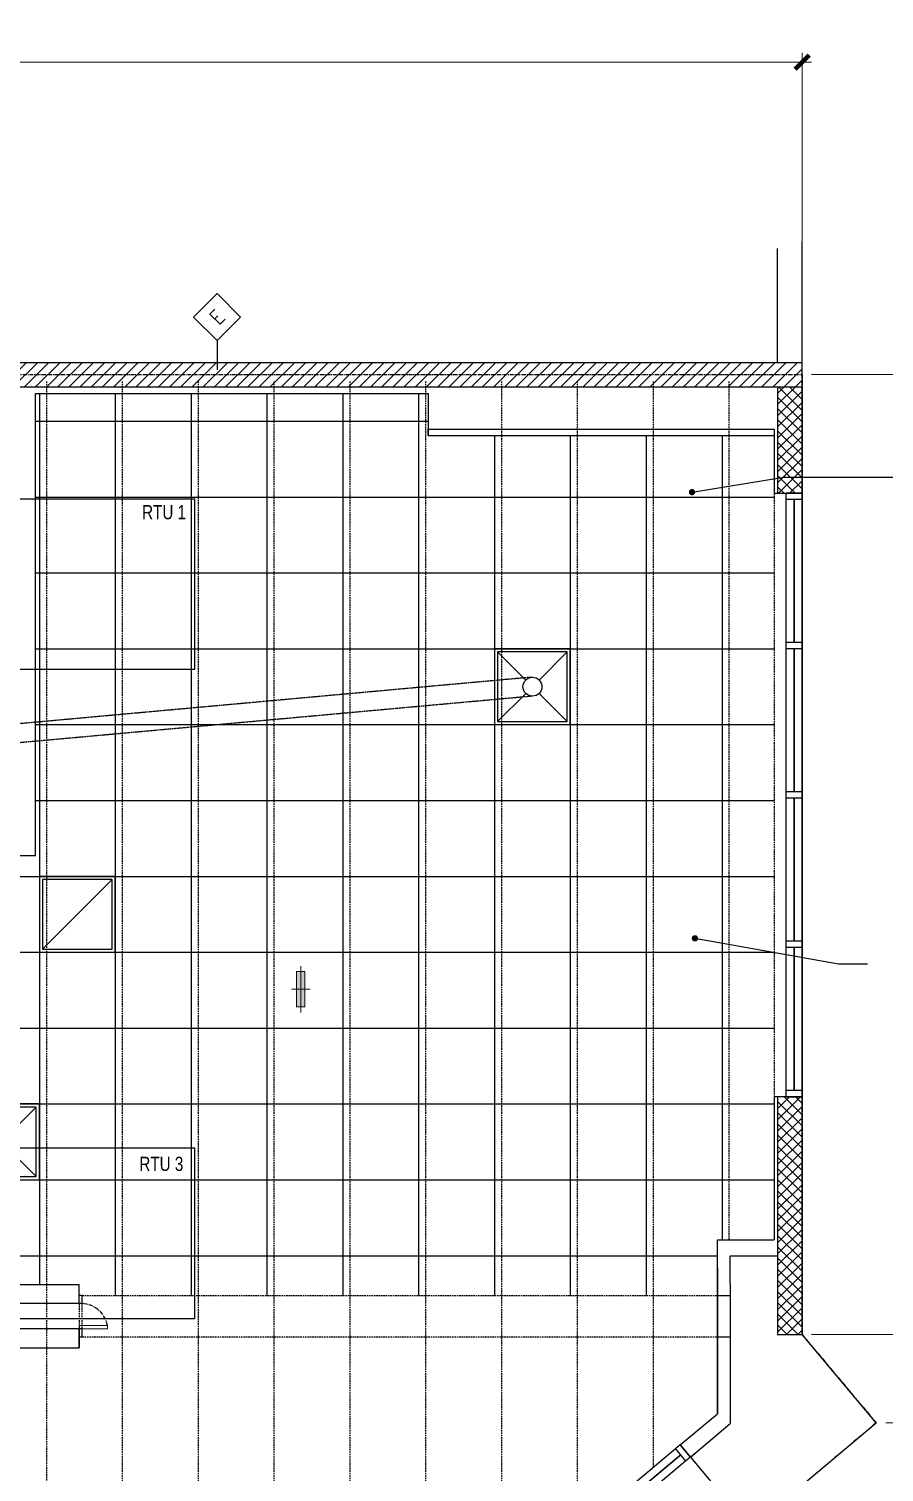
# Model space of a CAD drawing. Header units: inches. Extents: x 0 to 24189, y -562 to 1780.
# Drawn here: x 1932.7 to 2203.4, y 711.2 to 1167.8 of the extents above; entities that cross this region are included whole.
import ezdxf
from ezdxf import colors
from ezdxf.entities.mleader import LeaderData, LeaderLine
from ezdxf.enums import TextEntityAlignment as Align
from ezdxf.math import Vec2, Vec3

# ---------------------------------------------------------------- set-up
doc = ezdxf.new("R2010")
doc.units = ezdxf.units.IN
doc.header["$MEASUREMENT"] = 0
for name, pattern in [('CENTER', [2, 1.25, -0.25, 0.25, -0.25]), ('DASHED', [0.75, 0.5, -0.25]), ('HIDDEN', [0.375, 0.25, -0.125])]:
    doc.linetypes.add(name, pattern=pattern)
doc.layers.add('0-ANNO-DIMS', color=153, linetype='Continuous', lineweight=13)
doc.layers.add('A-DOOR', color=240, linetype='Continuous', lineweight=13)
for name, color, linetype in [('0-AREA-LEASE-LINE', 7, 'CENTER'), ('A-CLNG-SOFFIT', 133, 'DASHED'), ('A-CLNG-TEE', 6, 'Continuous'), ('A-DOOR-HEADER', 3, 'DASHED'), ('A-DOOR-SWING', 136, 'CENTER'), ('A-GLAZING', 1, 'Continuous'), ('A-GLAZING-FRAME', 2, 'Continuous'), ('A-NOTE', 7, 'Continuous'), ('A-NOTE-CLNG', 7, 'Continuous'), ('A-NOTE-HVAC', 7, 'Continuous'), ('A-NOTE-STRUCTURE', 7, 'Continuous'), ('A-WALL-DEMISE', 1, 'Continuous'), ('A-WALL-PARTIAL', 8, 'Continuous'), ('A-WALL-PATT', 136, 'Continuous'), ('E-FIRE-SAFTY-DEVICE', 1, 'Continuous'), ('M-HVAC-DUCT', 136, 'HIDDEN'), ('M-HVAC-EQUIPMENT', 1, 'Continuous'), ('M-HVAC-PATT', 136, 'Continuous'), ('M-HVAC-SDFF', 1, 'Continuous'), ('S-STRUCTURE', 30, 'DASHED')]:
    doc.layers.add(name, color=color, linetype=linetype)
doc.styles.add('ARCHD', font='archd.shx', dxfattribs={"width": 0.8})
doc.styles.add('Arial', font='arial.ttf')
doc.styles.add('DIM', font='arial.ttf')
doc.styles.add('THIN', font='simplex.shx', dxfattribs={"width": 0.875})
doc.dimstyles.new('AAD', dxfattribs={"dimscale": 4, "dimtxt": 1, "dimasz": 0.5, "dimexe": 0, "dimexo": 0.5, "dimgap": 0.375, "dimtad": 1, "dimrnd": 0.245, "dimzin": 3, "dimdsep": 46, "dimlunit": 4, "dimtxsty": 'DIM', "dimblk": 'DIMSLSH', "dimcen": 0.0625, "dimclre": 256, "dimclrt": 7, "dimadec": 0, "dimazin": 0, "dimtfac": 0.1875, "dimtix": 1, "dimtmove": 2, "dimatfit": 3, "dimldrblk": 'DIMSLSH', "dimfxl": 1, "dimfrac": 2, "dimtolj": 1, "dimtzin": 3, "dimarcsym": 0})
doc.dimstyles.new('FITCH2010', dxfattribs={"dimscale": 48, "dimtxt": 0.09375, "dimasz": 0.09375, "dimexe": 0.0625, "dimexo": 0.0625, "dimgap": 0.03125, "dimtad": 1, "dimdec": 3, "dimlfac": 1, "dimrnd": 0.0625, "dimzin": 3, "dimdsep": 46, "dimlunit": 4, "dimtxsty": 'Arial', "dimblk": 'ARCHTICK', "dimcen": 0.09, "dimdle": 0.0625, "dimclrd": 256, "dimclre": 256, "dimclrt": 7, "dimadec": 0, "dimazin": 0, "dimtfac": 0.75, "dimtdec": 3, "dimtmove": 2, "dimatfit": 2, "dimfxl": 1, "dimfrac": 2, "dimtolj": 1, "dimtzin": 0, "dimlwd": -1, "dimlwe": -1, "dimarcsym": 0})

# ---------------------------------------------------------------- blocks, each defined once
blk = doc.blocks.new('*U79')
for points in [[(0, 0), (24, 0), (24, 24), (0, 24)], [(1, 1), (23, 1), (23, 23), (1, 23)]]:
    blk.add_lwpolyline(points, close=True)
for points in [[(1, 23), (9.88, 14.12)], [(23, 23), (14.12, 14.12)], [(9.88, 9.88), (1, 1)], [(14.12, 9.88), (23, 1)]]:
    blk.add_lwpolyline(points)
blk.add_circle((12, 12), 3)
blk = doc.blocks.new('*U74')
for points in [[(0, 0), (24, 0), (24, 24), (0, 24)], [(1, 1), (23, 1), (23, 23), (1, 23)]]:
    blk.add_lwpolyline(points, close=True)
blk.add_lwpolyline([(1, 23), (23, 1)])
blk = doc.blocks.new('_ArchTick')
at = {"color": 0, "linetype": 'ByBlock', "const_width": 0.312}
blk.add_lwpolyline([(-0.5, -0.5), (0.5, 0.5)], dxfattribs=at)
blk = doc.blocks.new('*D84')
at = {"layer": '0-ANNO-DIMS', "transparency": 16777216}
for p, q in [((2203.87, 726.8), (2312.9, 726.8)), ((2309.9, 604.14), (2309.9, 729.8)), ((2011.87, 607.14), (2312.9, 607.14))]:
    blk.add_line(p, q, dxfattribs=at)
at = {"layer": 'DEFPOINTS', "color": 0, "transparency": 16777216}
for p in [(2200.87, 726.8), (2309.9, 726.8), (2008.87, 607.14)]:
    blk.add_point(p, dxfattribs=at)
at = {"layer": '0-ANNO-DIMS', "transparency": 16777216, "xscale": 4.5, "yscale": 4.5, "zscale": 4.5}
for p, rotation in [((2309.9, 726.8), 90), ((2309.9, 607.14), 270)]:
    blk.add_blockref('_ArchTick', p, dxfattribs=dict(at, rotation=rotation))
at = {"layer": '0-ANNO-DIMS', "color": 7, "transparency": 16777216, "insert": (2306.08, 666.97), "char_height": 4.5, "attachment_point": 5, "rotation": 90, "style": 'Arial'}
blk.add_mtext('\\A1;9\'-11 3/4"', dxfattribs=at)
blk = doc.blocks.new('*D85')
at = {"layer": '0-ANNO-DIMS', "transparency": 16777216}
for p, q in [((2180.41, 754.76), (2312.9, 754.76)), ((2309.9, 723.8), (2309.9, 757.76)), ((2203.87, 726.8), (2312.9, 726.8))]:
    blk.add_line(p, q, dxfattribs=at)
at = {"layer": 'DEFPOINTS', "color": 0, "transparency": 16777216}
for p in [(2177.41, 754.76), (2309.9, 754.76), (2200.87, 726.8)]:
    blk.add_point(p, dxfattribs=at)
at = {"layer": '0-ANNO-DIMS', "transparency": 16777216, "xscale": 4.5, "yscale": 4.5, "zscale": 4.5}
for p, rotation in [((2309.9, 754.76), 90), ((2309.9, 726.8), 270)]:
    blk.add_blockref('_ArchTick', p, dxfattribs=dict(at, rotation=rotation))
at = {"layer": '0-ANNO-DIMS', "color": 7, "transparency": 16777216, "insert": (2306.15, 740.78), "char_height": 4.5, "attachment_point": 5, "rotation": 90, "style": 'Arial'}
blk.add_mtext('\\A1;2\'-4"', dxfattribs=at)
blk = doc.blocks.new('*D86')
at = {"layer": '0-ANNO-DIMS', "transparency": 16777216}
for p, q in [((2309.9, 751.76), (2309.9, 1061.39)), ((2180.41, 1058.39), (2312.9, 1058.39)), ((2180.41, 754.76), (2312.9, 754.76))]:
    blk.add_line(p, q, dxfattribs=at)
at = {"layer": 'DEFPOINTS', "color": 0, "transparency": 16777216}
for p in [(2177.41, 1058.39), (2309.9, 1058.39), (2177.41, 754.76)]:
    blk.add_point(p, dxfattribs=at)
at = {"layer": '0-ANNO-DIMS', "transparency": 16777216, "xscale": 4.5, "yscale": 4.5, "zscale": 4.5}
for p, rotation in [((2309.9, 1058.39), 90), ((2309.9, 754.76), 270)]:
    blk.add_blockref('_ArchTick', p, dxfattribs=dict(at, rotation=rotation))
at = {"layer": '0-ANNO-DIMS', "color": 7, "transparency": 16777216, "insert": (2306.08, 906.57), "char_height": 4.5, "attachment_point": 5, "rotation": 90, "style": 'Arial'}
blk.add_mtext('\\A1;25\'-3 5/8"', dxfattribs=at)
blk = doc.blocks.new('*D88')
at = {"layer": '0-ANNO-DIMS', "transparency": 16777216}
for p, q in [((1427.62, 1061.39), (1427.62, 1160.23)), ((2177.41, 1061.39), (2177.41, 1160.23)), ((1424.62, 1157.23), (2180.41, 1157.23))]:
    blk.add_line(p, q, dxfattribs=at)
at = {"layer": 'DEFPOINTS', "color": 0, "transparency": 16777216}
for p in [(2177.41, 1157.23), (1427.62, 1058.39), (2177.41, 1058.39)]:
    blk.add_point(p, dxfattribs=at)
at = {"layer": '0-ANNO-DIMS', "transparency": 16777216, "xscale": 4.5, "yscale": 4.5, "zscale": 4.5, "rotation": 180}
blk.add_blockref('_ArchTick', (1427.62, 1157.23), dxfattribs=at)
at = {"layer": '0-ANNO-DIMS', "transparency": 16777216, "xscale": 4.5, "yscale": 4.5, "zscale": 4.5}
blk.add_blockref('_ArchTick', (2177.41, 1157.23), dxfattribs=at)
at = {"layer": '0-ANNO-DIMS', "color": 7, "transparency": 16777216, "insert": (1802.52, 1161.06), "char_height": 4.5, "attachment_point": 5, "style": 'Arial'}
blk.add_mtext('\\A1;62\'-5 7/8"', dxfattribs=at)
blk = doc.blocks.new('DIMSLSH')
at = {"linetype": 'Continuous'}
for p, q in [((1.19, 0), (-1.19, 0)), ((0, -1.19), (0, 1.19))]:
    blk.add_line(p, q, dxfattribs=at)
at = {"linetype": 'Continuous', "const_width": 0.25}
blk.add_lwpolyline([(-0.71, -0.71), (0.71, 0.71)], dxfattribs=at)
blk = doc.blocks.new('Exit-Sign-001')
at = {"color": 0, "linetype": 'ByBlock', "const_width": 0.312}
for points in [[(-1.67, 5.61), (-1.67, -5.61), (-4.34, -5.61), (-4.34, 5.61), (-1.67, 5.61)], [(-3, -7.41), (-3, 7.41)], [(0, 0), (-6.01, 0)]]:
    blk.add_lwpolyline(points, dxfattribs=at)
at = {"color": 0, "linetype": 'ByBlock'}
blk.add_solid([(-4.34, 5.61), (-1.67, 5.61), (-4.34, -5.61), (-1.67, -5.61)], dxfattribs=at)
blk = doc.blocks.new('00-DIMS-LDR2')
at = {"color": 0, "linetype": 'ByBlock'}
blk.add_solid([(-1, 0.167), (-1, -0.167), (0, 0)], dxfattribs=at)
blk = doc.blocks.new('*U13')
at = {"color": 0, "linetype": 'ByBlock'}
blk.add_lwpolyline([(-0.1083, -0.1083), (0.1083, -0.1083), (0.1083, 0.1083), (-0.1083, 0.1083)], close=True, dxfattribs=at)
at = {"color": 0, "linetype": 'ByBlock', "style": 'THIN', "width": 0.875}
blk.add_attdef('.', text='', height=0.0938, dxfattribs=at).set_placement((0, 0), align=Align.MIDDLE)

msp = doc.modelspace()

# ---------------------------------------------------------------- hatches: boundary and pattern name
at = {"layer": 'A-WALL-PATT'}
h = msp.add_hatch(dxfattribs=at)
h.set_pattern_fill('ANSI31', color=256, scale=20)
h.paths.add_polyline_path([(1439.3706, 1054.5114), (1438.6206, 1054.5114), (1431.6206, 1054.5114), (1431.6206, 997.1364), (1439.3706, 997.1364)])
h.paths.add_polyline_path([(1439.3706, 1100.143), (1431.6206, 1100.143), (1431.6206, 1062.2614), (1439.3706, 1062.2614)])
h.paths.add_polyline_path([(2177.4113, 1062.2614), (1439.6206, 1062.2614), (1431.6206, 1062.2614), (1431.6206, 1054.5114), (1438.6206, 1054.5114), (1439.3706, 1054.5114), (1439.6206, 1054.5114), (2177.4113, 1054.5114)])
h = msp.add_hatch(dxfattribs=at)
h.set_pattern_fill('ANSI37', color=256, scale=20)
h.paths.add_polyline_path([(2177.4113, 1054.5114), (2169.6613, 1054.5114), (2169.6613, 1020.8864), (2177.4113, 1020.8864)])
h = msp.add_hatch(dxfattribs=at)
h.set_pattern_fill('ANSI37', color=256, scale=20)
h.paths.add_polyline_path([(2177.4113, 820.2595), (2177.4113, 829.8864), (2169.6613, 829.8864), (2169.6613, 754.7595), (2177.4113, 754.7595)])

# ---------------------------------------------------------------- linework, layer by layer
at = {"layer": '0-AREA-LEASE-LINE'}
msp.add_lwpolyline([(2008.8706, 607.1364), (1430.8706, 607.1364), (1430.8706, 1058.3864), (2177.4113, 1058.3864), (2177.4113, 754.7595), (2200.8731, 726.7989), (2029.7612, 582.2399), (2008.8706, 607.1364)], dxfattribs=at)
at = {"layer": 'A-CLNG-SOFFIT'}
for p, q in [((2168.6206, 1020.8864), (2168.6206, 829.8864)), ((1949.6206, 767.0269), (2150.6085, 767.0269)), ((1949.6206, 754.0269), (2150.6085, 754.0269))]:
    msp.add_line(p, q, dxfattribs=at)
at = {"layer": 'A-CLNG-TEE'}
for p, q in [((1936.064, 1052.3864), (1936.064, 770.5269)), ((1960.064, 1052.3864), (1960.064, 767.0269)), ((1984.064, 1052.3864), (1984.064, 767.0269)), ((2008.064, 1052.3864), (2008.064, 767.0269)), ((2032.064, 1052.3864), (2032.064, 767.0269)), ((2056.064, 1052.3864), (2056.064, 767.0269)), ((1934.8706, 1043.6585), (2059.1206, 1043.6585)), ((2080.064, 1039.1364), (2080.064, 767.0269)), ((2104.064, 1039.1364), (2104.064, 767.0269)), ((2128.064, 1039.1364), (2128.064, 767.0269)), ((2152.064, 1039.1364), (2152.064, 784.6585)), ((1934.8706, 1019.6585), (2168.6206, 1019.6585)), ((1934.8706, 995.6585), (2168.6206, 995.6585)), ((1934.8706, 971.6585), (2168.6206, 971.6585)), ((1934.8706, 947.6585), (2168.6206, 947.6585)), ((1934.8706, 923.6585), (2168.6206, 923.6585)), ((1912.064, 899.6585), (2168.6206, 899.6585)), ((1912.064, 875.6585), (2168.6206, 875.6585)), ((1912.064, 851.6585), (2168.6206, 851.6585)), ((1912.064, 827.6585), (2168.6206, 827.6585)), ((1912.064, 803.6585), (2168.6206, 803.6585)), ((1912.064, 779.6585), (2150.6085, 779.6585))]:
    msp.add_line(p, q, dxfattribs=at)
at = {"layer": 'A-DOOR'}
for p, q in [((1957.6206, 757.5269), (1948.6206, 757.5269)), ((1948.6206, 757.5269), (1948.6206, 756.5269)), ((1948.6206, 756.5269), (1949.6206, 756.5269)), ((1949.6206, 756.5269), (1957.6206, 756.5269)), ((1957.6206, 756.5269), (1957.6206, 757.5269))]:
    msp.add_line(p, q, dxfattribs=at)
at = {"layer": 'A-DOOR-HEADER'}
for p, q in [((1948.6206, 764.5269), (1948.6206, 756.5269)), ((1949.6206, 756.5269), (1949.6206, 764.5269))]:
    msp.add_line(p, q, dxfattribs=at)
at = {"layer": 'A-DOOR-SWING'}
msp.add_arc((1949.1206, 755.884), 8.6573, 10.939091, 93.310942, dxfattribs=at)
at = {"layer": 'A-GLAZING', "const_width": 0.5}
for points in [[(2174.9113, 973.6364), (2174.9113, 1018.8864)], [(2174.9113, 926.3864), (2174.9113, 971.6364)], [(2174.9113, 879.1364), (2174.9113, 924.3864)], [(2174.9113, 831.8864), (2174.9113, 877.1364)], [(2124.1911, 704.2281), (2138.9375, 716.6018)]]:
    msp.add_lwpolyline(points, dxfattribs=at)
at = {"layer": 'A-GLAZING-FRAME'}
for p, q in [((2172.4113, 1018.8864), (2172.4113, 1020.8864)), ((2177.4113, 1020.8864), (2172.4113, 1020.8864)), ((2177.4113, 1018.8864), (2172.4113, 1018.8864)), ((2172.4113, 973.6364), (2172.4113, 1018.8864)), ((2177.4113, 1020.8864), (2177.4113, 1018.8864)), ((2177.4113, 1018.8864), (2177.4113, 973.6364)), ((2177.4113, 973.6364), (2172.4113, 973.6364)), ((2172.4113, 971.6364), (2172.4113, 973.6364)), ((2177.4113, 973.6364), (2177.4113, 971.6364)), ((2177.4113, 971.6364), (2172.4113, 971.6364)), ((2172.4113, 926.3864), (2172.4113, 971.6364)), ((2177.4113, 971.6364), (2177.4113, 926.3864)), ((2177.4113, 926.3864), (2172.4113, 926.3864)), ((2172.4113, 924.3864), (2172.4113, 926.3864)), ((2177.4113, 924.3864), (2172.4113, 924.3864)), ((2172.4113, 879.1364), (2172.4113, 924.3864)), ((2177.4113, 926.3864), (2177.4113, 924.3864)), ((2177.4113, 924.3864), (2177.4113, 879.1364)), ((2177.4113, 879.1364), (2172.4113, 879.1364)), ((2172.4113, 877.1364), (2172.4113, 879.1364)), ((2177.4113, 877.1364), (2172.4113, 877.1364)), ((2172.4113, 831.8864), (2172.4113, 877.1364)), ((2177.4113, 879.1364), (2177.4113, 877.1364)), ((2177.4113, 877.1364), (2177.4113, 831.8864)), ((2177.4113, 831.8864), (2172.4113, 831.8864)), ((2172.4113, 829.8864), (2172.4113, 831.8864)), ((2177.4113, 831.8864), (2177.4113, 829.8864)), ((2177.4113, 829.8864), (2172.4113, 829.8864)), ((2137.3305, 718.5169), (2122.5841, 706.1432)), ((2138.8626, 719.8024), (2137.3305, 718.5169)), ((2137.3305, 718.5169), (2140.5444, 714.6866)), ((2138.8626, 719.8024), (2142.0765, 715.9722)), ((2140.5444, 714.6866), (2125.7981, 702.313)), ((2142.0765, 715.9722), (2140.5444, 714.6866))]:
    msp.add_line(p, q, dxfattribs=at)
at = {"layer": 'A-NOTE'}
msp.add_line((1992.2692, 1069.1567), (1992.2692, 1059.9239), dxfattribs=at)
at = {"layer": 'A-WALL-DEMISE'}
for p, q in [((2177.4113, 1064.3864), (2177.4113, 1100.3864)), ((2169.6613, 1062.2614), (2169.6613, 1098.2614)), ((2177.4113, 820.2595), (2177.4113, 1064.3864)), ((1439.6206, 1062.2614), (2177.4113, 1062.2614)), ((1439.6206, 1054.5114), (2177.4113, 1054.5114)), ((2169.6613, 1054.5114), (2169.6613, 1020.8864)), ((2168.6206, 1020.8864), (2177.4113, 1020.8864)), ((2172.4113, 829.8864), (2168.6206, 829.8864)), ((2168.6206, 829.8864), (2168.6206, 784.6585)), ((2177.4113, 829.8864), (2169.6613, 829.8864)), ((2169.6613, 829.8864), (2169.6613, 754.7595)), ((2172.4113, 829.8864), (2177.4113, 829.8864)), ((2177.4113, 754.7595), (2177.4113, 820.2595)), ((2154.6691, 770.8354), (2154.6691, 779.6585)), ((2154.6691, 779.6585), (2169.6613, 779.6585)), ((2150.6085, 775.8354), (2150.6085, 729.6585)), ((2154.6691, 770.8354), (2154.6691, 726.5386)), ((1948.6206, 756.5269), (1948.6206, 750.5269)), ((2169.6613, 754.7595), (2177.4113, 754.7595)), ((2200.8731, 726.7989), (2177.4113, 754.7595)), ((2142.0765, 715.9722), (2154.6691, 726.5386)), ((2161.0388, 693.3739), (2200.8731, 726.7989)), ((2142.0765, 715.9722), (2138.8626, 719.8024)), ((2142.0765, 715.9722), (2143.4014, 717.0839)), ((2142.0765, 715.9722), (2161.0388, 693.3739))]:
    msp.add_line(p, q, dxfattribs=at)
at = {"layer": 'A-WALL-PARTIAL'}
for p, q in [((1934.8706, 906.1364), (1934.8706, 1052.3864)), ((1934.8706, 1052.3864), (1941.8706, 1052.3864)), ((1941.8706, 1052.3864), (1953.8706, 1052.3864)), ((1953.8706, 1052.3864), (2059.1206, 1052.3864)), ((2059.1206, 1052.3864), (2059.1206, 1039.1364)), ((2059.1206, 1039.1364), (2059.1206, 1041.1364)), ((2059.1206, 1041.1364), (2168.6206, 1041.1364)), ((2168.6206, 1041.1364), (2168.6206, 1039.1364)), ((2059.1206, 1039.1364), (2168.6206, 1039.1364)), ((2168.6206, 1039.1364), (2168.6206, 1020.8864)), ((1934.8706, 906.1364), (1922.8706, 906.1364)), ((2150.6085, 729.6585), (2150.6085, 784.6585)), ((2150.6085, 784.6585), (2168.6206, 784.6585)), ((1911.3706, 770.5269), (1948.6206, 770.5269)), ((1948.6206, 764.5269), (1948.6206, 770.5269)), ((1949.6206, 764.5269), (1919.1, 764.5269)), ((1949.6206, 767.0269), (1948.6206, 767.0269)), ((1949.6206, 764.5269), (1949.6206, 767.0269)), ((2150.6085, 754.0269), (2150.6085, 767.0269)), ((2150.6085, 767.0269), (2154.6691, 767.0269)), ((1949.6206, 756.5269), (1919.1, 756.5269)), ((1948.6206, 750.5269), (1948.6206, 756.5269)), ((1948.6206, 750.5269), (1948.6206, 754.0269)), ((1948.6206, 754.0269), (1949.6206, 754.0269)), ((1949.6206, 754.0269), (1949.6206, 756.5269)), ((2150.6085, 754.0269), (2154.6691, 754.0269)), ((1917.1206, 750.5269), (1948.6206, 750.5269)), ((2138.8626, 719.8024), (2150.6085, 729.6585))]:
    msp.add_line(p, q, dxfattribs=at)
at = {"layer": 'M-HVAC-DUCT'}
for p, q in [((2091.5213, 962.6339), (1885.2753, 943.8998)), ((2091.5213, 962.6339), (2092.064, 962.6585)), ((2092.064, 956.6585), (1885.2753, 937.8751))]:
    msp.add_line(p, q, dxfattribs=at)
at = {"layer": 'M-HVAC-EQUIPMENT'}
for points in [[(1892.0094, 965.089), (1892.0094, 1019.089), (1985.1383, 1019.089), (1985.1383, 965.089), (1892.0094, 965.089)], [(1913.1383, 759.7283), (1913.1383, 813.7283), (1985.1383, 813.7283), (1985.1383, 759.7283), (1913.1383, 759.7283)]]:
    msp.add_lwpolyline(points, dxfattribs=at)
at = {"layer": 'S-STRUCTURE'}
for p, q in [((1938.2743, 1056.2501), (1938.2743, 897.0153)), ((1962.2743, 1056.2501), (1962.2743, 897.0153)), ((1986.2743, 1056.2501), (1986.2743, 897.0153)), ((2010.2743, 1056.2501), (2010.2743, 897.0153)), ((2034.2743, 1056.2501), (2034.2743, 897.0153)), ((2058.2743, 1056.2501), (2058.2743, 897.0153)), ((2082.2743, 1056.2501), (2082.2743, 897.0153)), ((2106.2743, 1056.2501), (2106.2743, 897.0153)), ((2130.2743, 1056.2501), (2130.2743, 897.0153)), ((2154.2743, 1056.2501), (2154.2743, 897.0153)), ((1938.2743, 897.0153), (1938.2743, 770.5269)), ((1962.2743, 897.0153), (1962.2743, 621.2769)), ((1986.2743, 897.0153), (1986.2743, 621.2769)), ((2010.2743, 897.0153), (2010.2743, 621.2769)), ((2034.2743, 897.0153), (2034.2743, 625.5154)), ((2058.2743, 897.0153), (2058.2743, 652.1808)), ((2082.2743, 897.0153), (2082.2743, 672.3192)), ((2106.2743, 897.0153), (2106.2743, 692.4576)), ((2130.2743, 897.0153), (2130.2743, 712.596)), ((2154.2743, 897.0153), (2154.2743, 784.6585)), ((1938.2743, 770.5269), (1938.2743, 649.2769))]:
    msp.add_line(p, q, dxfattribs=at)

# ---------------------------------------------------------------- block references
at = {"layer": 'A-NOTE'}
ref = msp.add_blockref('*U13', (1992.2692, 1076.597), dxfattribs=dict(at, xscale=48.60000000000001, yscale=48.60000000000001, zscale=48.60000000000001, rotation=44.99999999999999))
ref.add_attrib('.', 'E', dxfattribs={"layer": '0', "color": 0, "linetype": 'ByBlock', "height": 4.5563, "rotation": 45, "style": 'THIN', "width": 0.875, "flags": 8}).set_placement((1992.2692, 1076.597), align=Align.MIDDLE)
at = {"layer": 'E-FIRE-SAFTY-DEVICE', "rotation": 180}
msp.add_blockref('Exit-Sign-001', (2015.757, 863.9457), dxfattribs=at)
at = {"layer": 'M-HVAC-PATT', "rotation": 90}
msp.add_blockref('*U74', (1960.064, 875.6585), dxfattribs=at)
at = {"layer": 'M-HVAC-SDFF', "rotation": 90}
for p in [(2104.064, 947.6585), (1936.064, 803.6585)]:
    msp.add_blockref('*U79', p, dxfattribs=at)

# ---------------------------------------------------------------- dimensions: what is measured, and where the dimension line sits
at = {"layer": '0-ANNO-DIMS'}
dim = msp.add_linear_dim(base=(2177.4113, 1157.2308), p1=(1427.6206, 1058.3864), p2=(2177.4113, 1058.3864), dimstyle='FITCH2010', dxfattribs=at)
dim.commit()
dim.dimension.update_dxf_attribs({"geometry": '*D88', "text_midpoint": (1802.516, 1161.0575)})
for base, p1, p2, picture, middle in [((2309.9044, 1058.3864), (2177.4113, 754.7595), (2177.4113, 1058.3864), '*D86', (2306.0761, 906.5729)), ((2309.9044, 754.7595), (2200.8731, 726.7989), (2177.4113, 754.7595), '*D85', (2306.1452, 740.7792)), ((2309.90437, 726.79887), (2008.87061, 607.13636), (2200.87307, 726.79887), '*D84', (2306.07609, 666.96761))]:
    dim = msp.add_linear_dim(base=base, p1=p1, p2=p2, angle=270, dimstyle='FITCH2010', dxfattribs=at)
    dim.commit()
    dim.dimension.update_dxf_attribs({"geometry": picture, "text_midpoint": middle})

# ---------------------------------------------------------------- leaders
at = {"layer": 'A-NOTE'}
ml = msp.add_multileader_mtext('Standard', dxfattribs=at)
ml.set_content('\\A1;COUNTERTOP', color=256, style='ARCHD')
ml.set_leader_properties()
ml.set_arrow_properties(name='00-DIMS-LDR2')
ml.build(insert=Vec2(0, 0))
ml.multileader.update_dxf_attribs({"text_right_attachment_type": 3, "dogleg_length": 0.1094, "arrow_head_size": 6, "scale": 48})
ctx = ml.context
ctx.base_point, ctx.scale, ctx.char_height, ctx.arrow_head_size, ctx.landing_gap_size, ctx.plane_origin = Vec3(1818.4348, 914.0671), 48, 4.5, 6, 4.32, Vec3(1516.9354, 1614.378)
ctx.right_attachment = 3
notes = []
notes.append((ctx, [(0, (0, 0, 0), (0, 0), (1, 0), 1, [])]))
ctx.mtext.insert, ctx.mtext.width, ctx.mtext.defined_height, ctx.mtext.flow_direction = Vec3(1822.7548, 916.3171), 37.144293, 17.9463, 5
at = {"layer": 'A-NOTE-CLNG'}
msp.add_leader([(2143.4944, 880.0578), (2188.8995, 871.965), (2198.073, 871.965)], dimstyle='AAD', override={"dimgap": 0.375, "dimtad": 0, "dimldrblk": 'Dot'}, dxfattribs=at)
at = {"layer": 'A-NOTE-HVAC'}
ml = msp.add_multileader_mtext('Standard', dxfattribs=at)
ml.set_content('\\A1;RTU 1', color=256, style='ARCHD')
ml.set_leader_properties()
ml.set_arrow_properties(name='00-DIMS-LDR2')
ml.build(insert=Vec2(0, 0))
ml.multileader.update_dxf_attribs({"text_right_attachment_type": 3, "dogleg_length": 0.1094, "arrow_head_size": 6, "scale": 48})
ctx = ml.context
ctx.base_point, ctx.scale, ctx.char_height, ctx.arrow_head_size, ctx.landing_gap_size, ctx.plane_origin = Vec3(1964.2412, 1014.8659), 48, 4.5, 6, 4.32, Vec3(1938.9885, 1024.5929)
ctx.right_attachment = 3
notes.append((ctx, [(0, (0, 0, 0), (0, 0), (1, 0), 1, [])]))
ctx.mtext.insert, ctx.mtext.width, ctx.mtext.defined_height, ctx.mtext.flow_direction = Vec3(1968.5612, 1017.1159), 49.261264, 17.9463, 5
ml = msp.add_multileader_mtext('Standard', dxfattribs=at)
ml.set_content('\\A1;RTU 2', color=256, style='ARCHD')
ml.set_leader_properties()
ml.set_arrow_properties(name='00-DIMS-LDR2')
ml.build(insert=Vec2(0, 0))
ml.multileader.update_dxf_attribs({"text_right_attachment_type": 3, "dogleg_length": 0.1094, "arrow_head_size": 6, "scale": 48})
ctx = ml.context
ctx.base_point, ctx.scale, ctx.char_height, ctx.arrow_head_size, ctx.landing_gap_size, ctx.plane_origin = Vec3(1675.0198, 809.6468), 48, 4.5, 6, 4.32, Vec3(1649.767, 819.3738)
ctx.right_attachment = 3
notes.append((ctx, [(0, (0, 0, 0), (0, 0), (1, 0), 1, [])]))
ctx.mtext.insert, ctx.mtext.width, ctx.mtext.defined_height, ctx.mtext.flow_direction = Vec3(1679.3398, 811.8968), 49.261264, 17.9463, 5
ml = msp.add_multileader_mtext('Standard', dxfattribs=at)
ml.set_content('\\A1;RTU 3', color=256, style='ARCHD')
ml.set_leader_properties()
ml.set_arrow_properties(name='00-DIMS-LDR2')
ml.build(insert=Vec2(0, 0))
ml.multileader.update_dxf_attribs({"text_right_attachment_type": 3, "dogleg_length": 0.1094, "arrow_head_size": 6, "scale": 48})
ctx = ml.context
ctx.base_point, ctx.scale, ctx.char_height, ctx.arrow_head_size, ctx.landing_gap_size, ctx.plane_origin = Vec3(1963.3658, 808.7154), 48, 4.5, 6, 4.32, Vec3(1938.1131, 818.4424)
ctx.right_attachment = 3
notes.append((ctx, [(0, (0, 0, 0), (0, 0), (1, 0), 1, [])]))
ctx.mtext.insert, ctx.mtext.width, ctx.mtext.defined_height, ctx.mtext.flow_direction = Vec3(1967.6858, 810.9654), 49.261264, 17.9463, 5
at = {"layer": 'A-NOTE-STRUCTURE'}
msp.add_leader([(2142.5702, 1021.1948), (2171.6562, 1025.9053), (2211.0038, 1025.9053)], dimstyle='AAD', override={"dimgap": 0.375, "dimtad": 0, "dimldrblk": 'Dot'}, dxfattribs=at)
for ctx, leaders in notes:
    for number, flags, end, landing, length, lines in leaders:
        leader = LeaderData()
        leader.index, (leader.has_last_leader_line, leader.has_dogleg_vector, leader.attachment_direction) = number, flags
        leader.last_leader_point, leader.dogleg_vector, leader.dogleg_length = Vec3(end), Vec3(landing), length
        for number, points, colour, breaks in lines:
            line = LeaderLine()
            line.index, line.vertices, line.color, line.breaks = number, Vec3.list(points), colors.encode_raw_color(colour), breaks
            leader.lines.append(line)
        ctx.leaders.append(leader)

doc.saveas('drawing.dxf')
